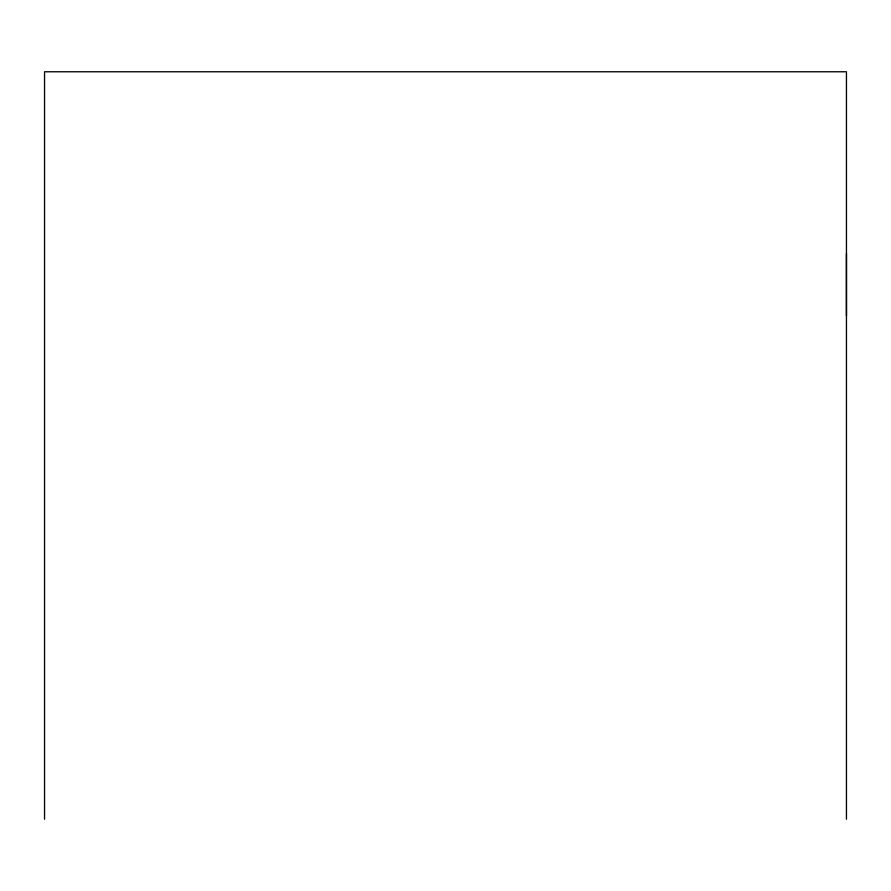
<?xml version="1.0" encoding="UTF-8"?>
<svg xmlns="http://www.w3.org/2000/svg" width="891" height="891" viewBox="0 0 891 891"><rect width="100%" height="100%" fill="white"/><g stroke="black" fill="none" stroke-linecap="round" stroke-linejoin="round"><path stroke-width="1.34" d="M846.45 315.715L846.45 253.478M846.45 819.23L846.45 71.77L44.55 71.77L44.55 819.23"/></g></svg>
